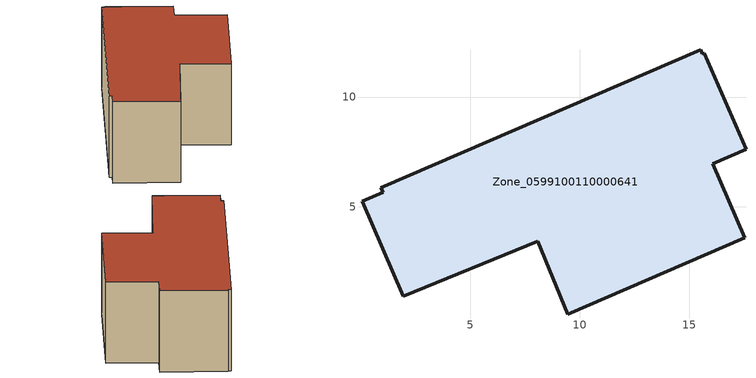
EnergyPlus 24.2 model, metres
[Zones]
Zone_0599100110000641
 floor ground (C_G): 0.94,5.87 15.52,12.17 15.61,11.97 15.69,12.01 17.59,7.62 16.08,6.96 17.55,3.57 9.45,0.08 8.1,3.42 1.96,0.92 0.09,5.25 1.04,5.66 z0
 wall outside (C_F): 15.52,12.17 0.94,5.87 1.04,5.66 0.09,5.25 1.96,0.92 8.1,3.42 9.45,0.08 17.55,3.57 16.08,6.96 17.59,7.62 15.69,12.01 15.61,11.97 15.52,12.17 z0:6.12
 roof outside (C_R): 0.94,5.87 1.04,5.66 0.09,5.25 1.96,0.92 8.1,3.42 9.45,0.08 17.55,3.57 16.08,6.96 17.59,7.62 15.69,12.01 15.61,11.97 15.52,12.17 z6.12
[BUILDING]
Pand.0599100110000641: North Axis=0; Terrain=City; Loads Convergence Tolerance Value=0.04; Temperature Convergence Tolerance Value=0.4; Solar Distribution=FullExterior; Maximum Number of Warmup Days=25; Minimum Number of Warmup Days=1
[Site:Location]
Rotterdam.The.Hague.AP_ZH_NLD Design_Conditions: Latitude=51.96; Longitude=4.45; Time Zone=1; Elevation=-4.5
[SITE:GROUNDTEMPERATURE:BUILDINGSURFACE]
18, 18, 18, 18, 18, 18, 18, 18, 18, 18, 18, 18
[MATERIAL] Thermal Absorptance=0.9; Solar Absorptance=0.7; Visible Absorptance=0.7
Name | Roughness | Thickness | Conductivity | Density | Specific Heat
G.D.2015-2018 | MediumSmooth | 0.15 | 0.0428571 | 540 | 1210
F.D.2015-2018 | Rough | 0.3 | 0.0666667 | 1920 | 840
R.D.2015-2018 | MediumRough | 0.2 | 0.0333333 | 1500 | 1000
[CONSTRUCTION]
C_G: G.D.2015-2018
C_F: F.D.2015-2018
C_R: R.D.2015-2018
[ZONE]
Zone_0599100110000641: Type=1; Multiplier=1; Ceiling Height=Autocalculate; Volume=Autocalculate; Floor Area=autocalculate; Part of Total Floor Area=Yes
[ZONEINFILTRATION:DESIGNFLOWRATE]
Infil_Zone_0599100110000641: Zone or ZoneList or Space or SpaceList=Zone_0599100110000641; Schedule=AlwaysOn; Design Flow Rate Calculation Method=Flow/Area; Flow Rate per Floor Area=0.0021; Constant Term Coefficient=1; Temperature Term Coefficient=0; Velocity Term Coefficient=0; Velocity Squared Term Coefficient=0
[HVACTEMPLATE:ZONE:IDEALLOADSAIRSYSTEM]
Zone_0599100110000641: Maximum Heating Supply Air Temperature=50; Minimum Cooling Supply Air Temperature=13; Maximum Heating Supply Air Humidity Ratio=0.0156; Minimum Cooling Supply Air Humidity Ratio=0.0077; Heating Limit=NoLimit; Cooling Limit=NoLimit; Dehumidification Control Type=ConstantSensibleHeatRatio; Cooling Sensible Heat Ratio=0.7; Dehumidification Setpoint=60; Humidification Control Type=None; Humidification Setpoint=30; Outdoor Air Method=None; Outdoor Air Flow Rate per Person=0.00944; Outdoor Air Flow Rate per Zone Floor Area=0; Outdoor Air Flow Rate per Zone=0; Demand Controlled Ventilation Type=None; Outdoor Air Economizer Type=NoEconomizer; Heat Recovery Type=None; Sensible Heat Recovery Effectiveness=0.7; Latent Heat Recovery Effectiveness=0.65
[ZONECONTROL:THERMOSTAT]
ThermostatControl_Zone_0599100110000641: Zone or ZoneList=Zone_0599100110000641; Control Type Schedule=DualSetpointControlType; Control 1=Thermostat_Zone_0599100110000641; Temperature Difference Between Cutout And Setpoint=0
[THERMOSTATSETPOINT:DUALSETPOINT]
Thermostat_Zone_0599100110000641: Heating Setpoint Temperature Schedule=HeatingSetpoint_Zone_0599100110000641; Cooling Setpoint Temperature Schedule=CoolingSetpoint_Zone_0599100110000641
[SCHEDULE:COMPACT]
HeatingSetpoint_Zone_0599100110000641: Through: 12/31, For: AllDays, Until: 24:00, 21
CoolingSetpoint_Zone_0599100110000641: Through: 12/31, For: AllDays, Until: 24:00, 24
DualSetpointControlType: Through: 12/31, For: AllDays, Until: 24:00, 4
AlwaysOn: Through: 12/31, For: AllDays, Until: 24:00, 1
